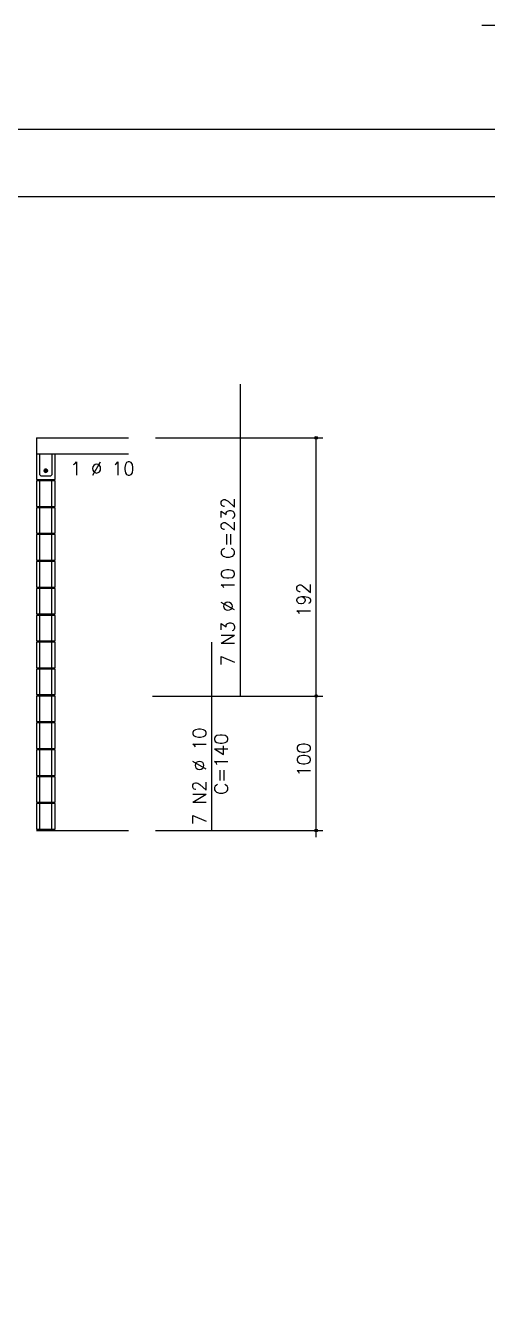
# Model space of a CAD drawing. Extents: x -2 to 121, y -2 to 61.
# Drawn here: x 14.06 to 20.94, y 42.06 to 60.95 of the extents above; entities that cross this region are included whole.
import ezdxf

# ---------------------------------------------------------------- set-up
doc = ezdxf.new("R2010")
doc.units = 0
doc.header["$MEASUREMENT"] = 0
doc.linetypes.add('HIDDEN', pattern=[0.375, 0.25, -0.125])
doc.layers.get('Defpoints').update_dxf_attribs({"linetype": 'CONTINUOUS'})
for name, color, linetype in [('ARQ_FOLHA', 7, 'CONTINUOUS'), ('PENA_02', 2, 'CONTINUOUS'), ('PENA_03', 3, 'CONTINUOUS'), ('PENA_05', 5, 'CONTINUOUS')]:
    doc.layers.add(name, color=color, linetype=linetype)
doc.styles.get("Standard").update_dxf_attribs({"font": 'ROMANS.SHX'})

msp = doc.modelspace()

# ---------------------------------------------------------------- linework, layer by layer
at = {"layer": 'ARQ_FOLHA', "color": 1}
for points in [[(0, 0.000001), (118.9, 0.000001), (118.9, 59.400001), (0, 59.400001)], [(2.5, 1.000001), (117.9, 1.000001), (117.9, 58.400001), (2.5, 58.400001)]]:
    msp.add_lwpolyline(points, close=True, dxfattribs=at)
at = {"layer": 'Defpoints', "color": 8, "linetype": 'HIDDEN', "ltscale": 100}
msp.add_lwpolyline([(-1.95, 60.950001), (-1.95, -1.549999), (120.85, -1.549999), (120.85, 60.950001)], close=True, dxfattribs=at)
at = {"layer": 'PENA_02', "linetype": 'Continuous'}
for centre, radius in [((18.38592, 54.815287), 0.02), ((18.38592, 54.815287), 0.01), ((18.38592, 50.975287), 0.02), ((18.38592, 50.975287), 0.01), ((18.38592, 48.975287), 0.02), ((18.38592, 48.975287), 0.01)]:
    msp.add_circle(centre, radius, dxfattribs=at)
at = {"layer": 'PENA_03', "linetype": 'Continuous'}
for p, q in [((14.225925, 54.815287), (14.225925, 54.195287)), ((14.225925, 54.815287), (15.596604, 54.815287)), ((15.996604, 54.815287), (18.48592, 54.815287)), ((18.38592, 48.874754), (18.38592, 54.815287)), ((14.225925, 54.575287), (15.596604, 54.575287)), ((14.275925, 53.795287), (14.275925, 54.175287)), ((14.455925, 53.795287), (14.455925, 54.175287)), ((14.275925, 53.395287), (14.275925, 53.775287)), ((14.455925, 53.395287), (14.455925, 53.775287)), ((14.275925, 52.995287), (14.275925, 53.375287)), ((14.455925, 52.995287), (14.455925, 53.375287)), ((14.275925, 52.595287), (14.275925, 52.975287)), ((14.455925, 52.595287), (14.455925, 52.975287)), ((14.275925, 52.195287), (14.275925, 52.575287)), ((14.455925, 52.195287), (14.455925, 52.575287)), ((14.275925, 51.795287), (14.275925, 52.175287)), ((14.455925, 51.795287), (14.455925, 52.175287)), ((14.275925, 51.395287), (14.275925, 51.775287)), ((14.455925, 51.395287), (14.455925, 51.775287)), ((14.275925, 50.995287), (14.275925, 51.375287)), ((14.455925, 50.995287), (14.455925, 51.375287)), ((14.275925, 50.595287), (14.275925, 50.975287)), ((14.455925, 50.595287), (14.455925, 50.975287)), ((15.954673, 50.975287), (18.48592, 50.975287)), ((14.275925, 50.195287), (14.275925, 50.575287)), ((14.455925, 50.195287), (14.455925, 50.575287)), ((14.275925, 49.795287), (14.275925, 50.175287)), ((14.455925, 49.795287), (14.455925, 50.175287)), ((14.275925, 49.395287), (14.275925, 49.775287)), ((14.455925, 49.395287), (14.455925, 49.775287)), ((14.275925, 48.995287), (14.275925, 49.375287)), ((14.455925, 48.995287), (14.455925, 49.375287)), ((14.225925, 48.975287), (15.596604, 48.975287)), ((15.996604, 48.975287), (18.48592, 48.975287))]:
    msp.add_line(p, q, dxfattribs=at)
for points in [[(14.225925, 54.195287), (14.505925, 54.195287), (14.505925, 54.575287)], [(14.455925, 54.575287), (14.455925, 54.265287), (14.435925, 54.245287), (14.295925, 54.245287), (14.275925, 54.265287), (14.275925, 54.575287)], [(14.390474, 54.326277), (14.388312, 54.336445), (14.382202, 54.344856), (14.373199, 54.350053), (14.362861, 54.35114), (14.352974, 54.347928), (14.345248, 54.340972), (14.34102, 54.331475), (14.34102, 54.321079), (14.345248, 54.311582), (14.352974, 54.304626), (14.362861, 54.301414), (14.373199, 54.302501), (14.382202, 54.307698), (14.388312, 54.316109), (14.390474, 54.326277)], [(14.225925, 53.795287), (14.505925, 53.795287), (14.505925, 54.175287), (14.225925, 54.175287), (14.225925, 53.795287)], [(14.225925, 53.395287), (14.505925, 53.395287), (14.505925, 53.775287), (14.225925, 53.775287), (14.225925, 53.395287)], [(14.225925, 52.995287), (14.505925, 52.995287), (14.505925, 53.375287), (14.225925, 53.375287), (14.225925, 52.995287)], [(14.225925, 52.595287), (14.505925, 52.595287), (14.505925, 52.975287), (14.225925, 52.975287), (14.225925, 52.595287)], [(14.225925, 52.195287), (14.505925, 52.195287), (14.505925, 52.575287), (14.225925, 52.575287), (14.225925, 52.195287)], [(14.225925, 51.795287), (14.505925, 51.795287), (14.505925, 52.175287), (14.225925, 52.175287), (14.225925, 51.795287)], [(14.225925, 51.395287), (14.505925, 51.395287), (14.505925, 51.775287), (14.225925, 51.775287), (14.225925, 51.395287)], [(14.225925, 50.995287), (14.505925, 50.995287), (14.505925, 51.375287), (14.225925, 51.375287), (14.225925, 50.995287)], [(14.225925, 50.595287), (14.505925, 50.595287), (14.505925, 50.975287), (14.225925, 50.975287), (14.225925, 50.595287)], [(14.225925, 50.195287), (14.505925, 50.195287), (14.505925, 50.575287), (14.225925, 50.575287), (14.225925, 50.195287)], [(14.225925, 49.795287), (14.505925, 49.795287), (14.505925, 50.175287), (14.225925, 50.175287), (14.225925, 49.795287)], [(14.225925, 49.395287), (14.505925, 49.395287), (14.505925, 49.775287), (14.225925, 49.775287), (14.225925, 49.395287)], [(14.225925, 48.995287), (14.505925, 48.995287), (14.505925, 49.375287), (14.225925, 49.375287), (14.225925, 48.995287)]]:
    msp.add_lwpolyline(points, dxfattribs=at)
msp.add_circle((14.365474, 54.326277), 0.025, dxfattribs=at)
for points in [[(14.390474, 54.326277), (14.345248, 54.340972), (14.34102, 54.331475)], [(14.390474, 54.326277), (14.34102, 54.331475), (14.34102, 54.321079)], [(14.390474, 54.326277), (14.34102, 54.321079), (14.345248, 54.311582)], [(14.390474, 54.326277), (14.352974, 54.347928), (14.341981, 54.334827)], [(14.390474, 54.326277), (14.341981, 54.334827), (14.341981, 54.317726)], [(14.390474, 54.326277), (14.341981, 54.317726), (14.352974, 54.304626)], [(14.390474, 54.326277), (14.352974, 54.347928), (14.345248, 54.340972)], [(14.390474, 54.326277), (14.345248, 54.311582), (14.352974, 54.304626)], [(14.390474, 54.326277), (14.362861, 54.35114), (14.352974, 54.347928)], [(14.390474, 54.326277), (14.369815, 54.350897), (14.352974, 54.347928)], [(14.390474, 54.326277), (14.352974, 54.304626), (14.369815, 54.301657)], [(14.390474, 54.326277), (14.352974, 54.304626), (14.362861, 54.301414)], [(14.390474, 54.326277), (14.373199, 54.350053), (14.362861, 54.35114)], [(14.390474, 54.326277), (14.362861, 54.301414), (14.373199, 54.302501)], [(14.390474, 54.326277), (14.384625, 54.342347), (14.369815, 54.350897)], [(14.390474, 54.326277), (14.369815, 54.301657), (14.384625, 54.310207)], [(14.390474, 54.326277), (14.382202, 54.344856), (14.373199, 54.350053)], [(14.390474, 54.326277), (14.373199, 54.302501), (14.382202, 54.307698)], [(14.390474, 54.326277), (14.388312, 54.336445), (14.382202, 54.344856)], [(14.390474, 54.326277), (14.382202, 54.307698), (14.388312, 54.316109)], [(14.390474, 54.326277), (14.384625, 54.310207), (14.390474, 54.326277)], [(14.390474, 54.326277), (14.388312, 54.316109), (14.390474, 54.326277)]]:
    msp.add_solid(points, dxfattribs=at)
at = {"layer": 'PENA_05', "linetype": 'Continuous'}
for p, q in [((17.26217, 50.975287), (17.26217, 55.615287)), ((16.836246, 48.975287), (16.836246, 51.775287))]:
    msp.add_line(p, q, dxfattribs=at)

# ---------------------------------------------------------------- texts
at = {"layer": 'PENA_03', "linetype": 'Continuous'}
msp.add_text('1 %%c 10', height=0.2, dxfattribs=at).set_placement((14.726744, 54.258986))
for s, p in [('7 N3 %%c 10 C=232', (17.173628, 51.419531)), ('192', (18.300527, 52.147093)), ('7 N2 %%c 10', (16.751395, 49.051724)), ('C=140', (17.073535, 49.503926)), ('100', (18.302142, 49.771534))]:
    msp.add_text(s, height=0.2, rotation=90, dxfattribs=at).set_placement(p)

doc.saveas('drawing.dxf')
